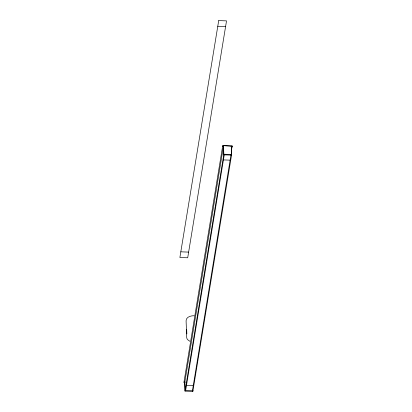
<?xml version="1.0" encoding="UTF-8"?>
<svg xmlns="http://www.w3.org/2000/svg" width="412" height="412" viewBox="0 0 412 412"><rect width="100%" height="100%" fill="white"/><g stroke="black" fill="none" stroke-linecap="round" stroke-linejoin="round"><path stroke-width="0.62" d="M231.287 151.219L232.105 145.956L222.727 145.627L183.907 382.537M185.019 391.122L223.84 154.212L223.515 145.863L184.7 382.774L185.019 391.122L192.837 391.4L231.652 154.49L231.333 146.142M185.642 390.509L224.257 154.861M231.379 150.38L232.105 145.956M192.419 390.751L231.014 154.685M194.103 315.736C190.972 315.628 186.111 316.89 186.085 320.742L186.744 337.979L187.403 339.519L189.819 341.244M217.773 26.286L225.591 26.564M232.116 146.167L222.727 145.627M231.132 146.559L232.013 146.801L231.142 146.77M223.5 146.497L222.624 146.255M223.84 154.212L231.652 154.49M230.2 160.16L223.428 159.918L223.412 159.501M180.817 251.825L188.634 252.103M184.88 381.934L184.02 382.109L185.323 382.156M186.471 385.457L193.243 385.694L193.228 385.277M192.94 390.767L185.122 390.488L184.803 382.14M231.328 149.34L231.549 155.123L223.731 154.845L223.412 146.492M192.785 390.118L192.837 391.4M186.682 329.482L186.852 333.911M218.705 20.6L179.884 257.51L187.702 257.788L226.523 20.878L218.705 20.6"/></g></svg>
